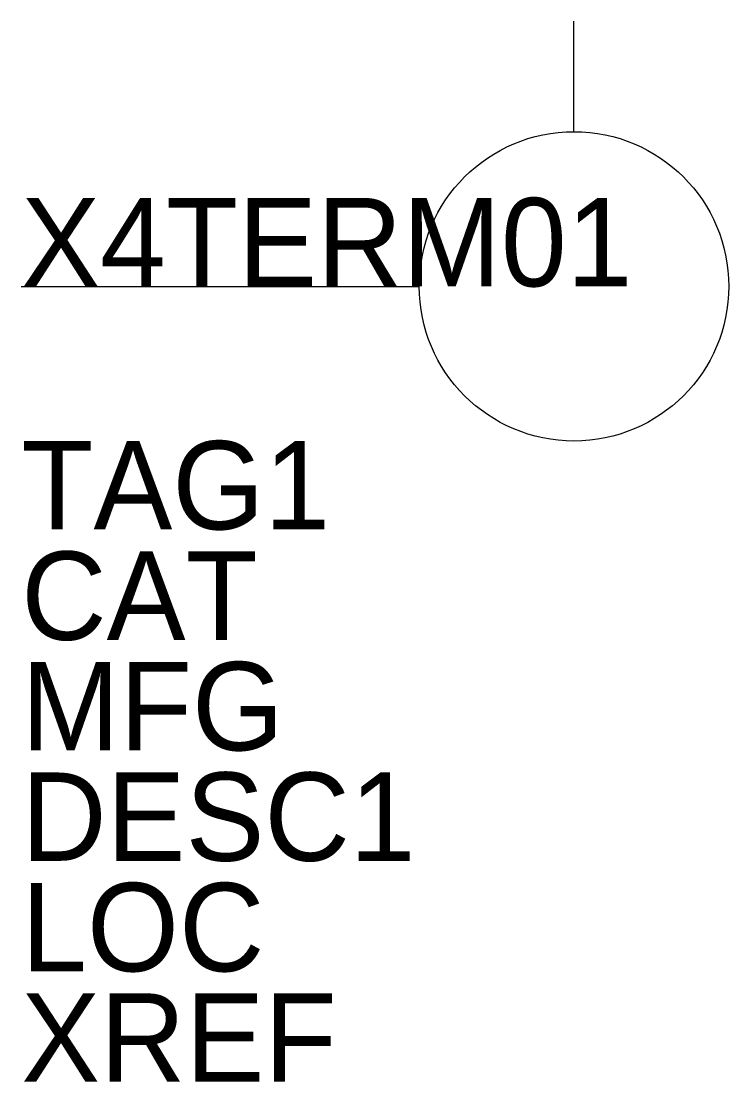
# Model space of a CAD drawing. Extents: x -0.5 to 0.14, y -0.72 to 0.24.
import ezdxf

# ---------------------------------------------------------------- set-up
doc = ezdxf.new("R2010")
doc.units = 0
doc.layers.get('0').update_dxf_attribs({"linetype": 'CONTINUOUS'})

msp = doc.modelspace()

# ---------------------------------------------------------------- linework, layer by layer
for p, q in [((0, 0.14), (0, 0.24)), ((-0.5, 0), (-0.14, 0))]:
    msp.add_line(p, q)
msp.add_circle((0, 0), 0.14)

# ---------------------------------------------------------------- texts
at = {"flags": 1}
msp.add_attdef('X4TERM01', (-0.5, 0), '', height=0.08, dxfattribs=at)
for tag, p in [('TAG1', (-0.5, -0.22)), ('CAT', (-0.5, -0.32)), ('MFG', (-0.5, -0.42)), ('DESC1', (-0.5, -0.52)), ('LOC', (-0.5, -0.62)), ('XREF', (-0.5, -0.72))]:
    msp.add_attdef(tag, p, '', height=0.08)

doc.saveas('drawing.dxf')
